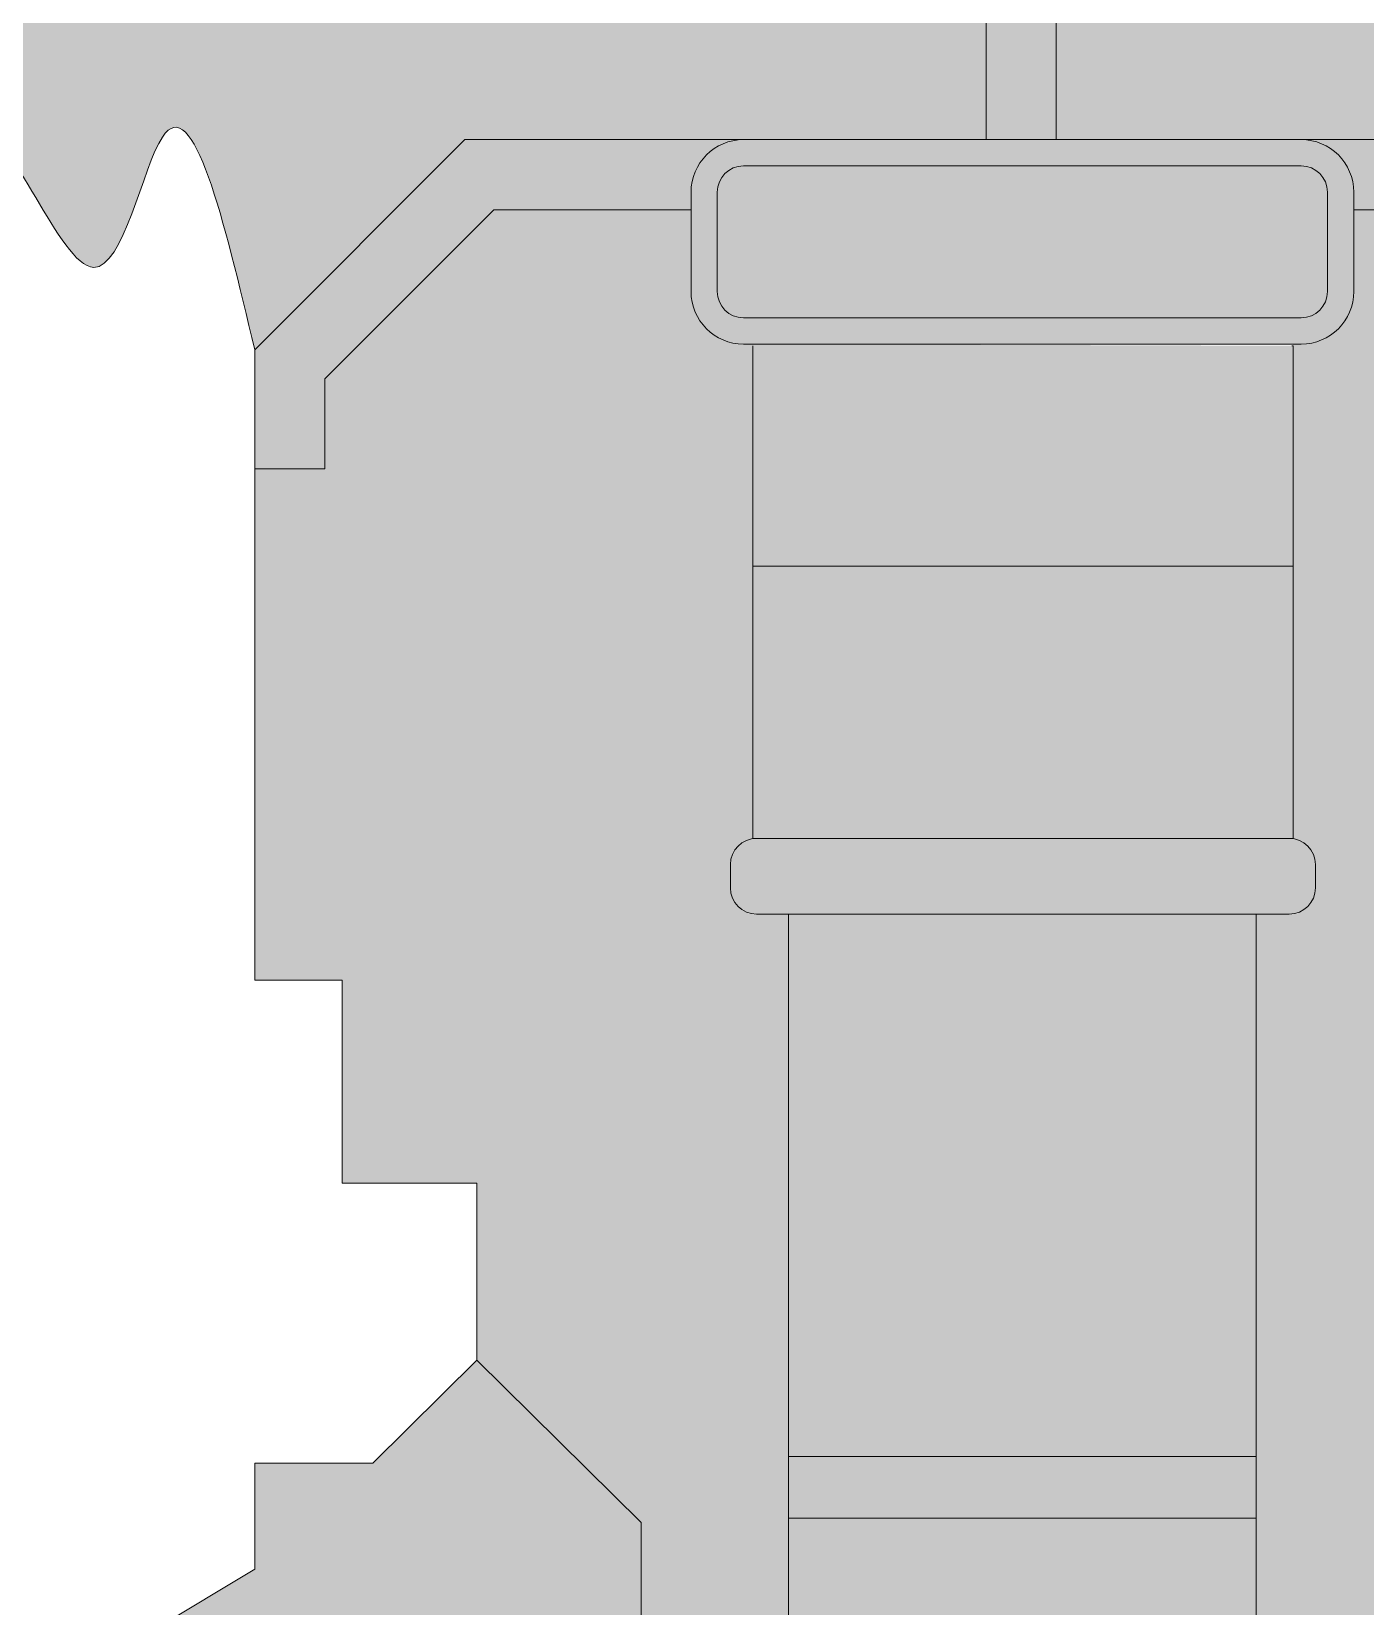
# Model space of a CAD drawing. Header units: millimetres. Extents: x -5962 to 112938, y 226746 to 349063.
# Drawn here: x 62572 to 65289, y 274540 to 277747 of the extents above; entities that cross this region are included whole.
import ezdxf

# ---------------------------------------------------------------- set-up
doc = ezdxf.new("R2010")
doc.units = ezdxf.units.MM
doc.header["$MEASUREMENT"] = 0
doc.layers.add('cham gach', color=7, linetype='Continuous')

msp = doc.modelspace()

# ---------------------------------------------------------------- hatches: boundary and pattern name
at = {"transparency": 33554666}
h = msp.add_hatch(color=8, dxfattribs=at)
h.dxf.hatch_style = 1
h.paths.add_polyline_path([(61145.67815674085, 284532.21301535), (49179.38470053942, 284532.725823708, 0.4142261141927209), (48703.73931791417, 284057.1008241447), (48703.73931791417, 280869.9865465387, -0.2015127546239922), (48846.42681791417, 280530.3223569061), (48846.42681791417, 284057.1008241447, -0.4142261141927204), (49179.37858575185, 284390.038323839), (61145.67204195328, 284389.5255154811, -0.4142010106648718), (61478.59527411562, 284056.5880157868), (61478.59527411562, 280490.1039429924), (61621.28277411562, 280490.1039429924), (61621.28277411562, 284056.5880157868, 0.4142010106648719)])
h.paths.add_polyline_path([(64182.99902410493, 284532.1967101233), (61145.64249807614, 284532.2130155415, -0.2015335985790771), (61485.33794572787, 284389.5092101233), (64182.99902411208, 284389.5092101233, -0.4142135623730951), (64515.93652411208, 284056.5717101233), (64515.93652411208, 277527.317906862), (64658.62402411208, 277527.317906862), (64658.62402411208, 284056.5717101233, 0.414213562377494)])
h = msp.add_hatch(color=9, dxfattribs=at)
h.dxf.hatch_style = 1
edge = h.paths.add_edge_path()
edge.add_line((69679.44662737666, 277961.9499776103), (69203.82162737666, 278437.5749776103))
edge.add_line((69203.82162737666, 278437.5749776103), (64658.62402411208, 278437.5749776103))
edge.add_line((64658.62402411208, 278437.5749776103), (64658.62402411208, 277527.317906862))
edge.add_line((64658.62402411208, 277527.317906862), (65157.59344653763, 277527.317906862))
edge.add_line((65157.59344653763, 277527.317906862), (65725.22215748575, 277527.317906862))
edge.add_line((65725.22215748575, 277527.317906862), (66153.28465748575, 277099.255406862))
edge.add_spline(control_points=[(66153.28465748575, 277099.255406862), (66216.88942309198, 277364.0674580811), (66320.82194955675, 277796.7800898973), (66469.59162103364, 277023.9548370481), (66730.26763051508, 277785.7636075838), (66813.7483722766, 277031.9158651113), (67088.5202501893, 277759.0316949686), (67182.70526288719, 277075.9255563437), (67453.78452121759, 277766.7786312248), (67550.5151190698, 277079.7981840214), (67804.04817914405, 277755.0603739785), (67938.0563639205, 277067.5252733792), (68176.80842169435, 277734.4615353653), (68287.05668653295, 277084.9249699154), (68527.04128367646, 277748.6077309038), (68633.03487109576, 277079.3991826315), (68860.60257165515, 277744.9305189796), (69003.09340845895, 277136.3484681445), (69105.6061168347, 277637.4526284304), (69244.20621451346, 277484.4826235902), (69307.60963764341, 277414.5056026104)], knot_values=[0, 0, 0, 0, 473.1323144439994, 773.1156042098944, 1123.507931599983, 1403.854475951581, 1742.895376029695, 1996.985095261935, 2325.94778357044, 2590.423511602163, 2903.198938005366, 3183.520870014271, 3491.29287923248, 3743.123179438695, 4050.895188656862, 4308.816412688698, 4616.588421906865, 4866.180996244384, 5111.576303000394, 5318.485751612567, 5318.485751612567, 5318.485751612567, 5318.485751612567], degree=3, periodic=0)
edge.add_line((69307.60963764341, 277414.5056026104), (69307.60963764341, 277037.8801275257))
edge.add_line((69307.60963764341, 277037.8801275257), (69679.44662737666, 277037.8801275257))
edge.add_line((69679.44662737666, 277037.8801275257), (69679.44662737666, 277133.0051275257))
edge.add_line((69679.44662737666, 277133.0051275257), (69679.44662737666, 277961.9499776103))
edge = h.paths.add_edge_path()
edge.add_line((64515.93652411208, 278437.5749776103), (59903.45037736958, 278437.5749776103))
edge.add_line((59903.45037736958, 278437.5749776103), (59427.82537736958, 277961.9499776103))
edge.add_line((59427.82537736958, 277961.9499776103), (59427.82537736958, 277141.0907525292))
edge.add_line((59427.82537736958, 277141.0907525292), (59873.96162736958, 277141.0907525292))
edge.add_line((59873.96162736958, 277141.0907525292), (59873.96162736958, 277414.5056026104))
edge.add_spline(control_points=[(59873.96162736958, 277414.5056026104), (59937.36505050458, 277484.4826235925), (60075.96514819022, 277637.4526284331), (60178.47785655061, 277136.3484681384), (60320.96869336747, 277744.930518985), (60548.53639391635, 277079.399182623), (60654.52998136586, 277748.6077309345), (60894.5145783726, 277084.9249697855), (61004.76284368095, 277734.461535787), (61243.51489945324, 277067.525271469), (61377.52309162256, 277755.0603806715), (61631.05612325287, 277079.7981575899), (61727.78682096343, 277766.7787211094), (61998.86566891208, 277075.9251682201), (62093.05207068847, 277759.0329248089), (62367.81781844819, 277031.909954708), (62451.32042266989, 277785.7831619726), (62711.90381314736, 277023.866511421), (62860.92722316001, 277796.5224958233), (62963.42678025481, 277363.8521923118), (63026.10973560721, 277099.255406862)], knot_values=[0, 0, 0, 0, 206.9094486211653, 452.3047553744098, 701.8973297188614, 1009.669338937029, 1267.59056296703, 1575.362572185197, 1827.192872389548, 2134.964881607758, 2415.286813620784, 2728.062240021471, 2992.537968051416, 3321.500656362472, 3575.590375594705, 3914.631275677766, 4194.977820026189, 4545.370147420905, 4845.353437183497, 5317.614713530451, 5317.614713530451, 5317.614713530451, 5317.614713530451], degree=3, periodic=0)
edge.add_line((63026.10973560722, 277099.255406862), (63454.17223560721, 277527.317906862))
edge.add_line((63454.17223560721, 277527.317906862), (64515.93652411208, 277527.317906862))
edge.add_line((64515.93652411208, 277527.317906862), (64515.93652411208, 278437.5749776103))
h.paths.add_polyline_path([(59873.96162736958, 276855.7157525292), (59427.82537736958, 276855.7157525292), (59427.82537736958, 273337.4565260009), (59526.3144529397, 273266.1832657513), (59493.09404209109, 273220.2775846715), (59723.93366079885, 273053.2266490802, -0.4142135987047618), (59805.28481266344, 273066.2686315713), (60634.19974451356, 272744.9718693873), (60736.74537737667, 272746.8743693838), (60736.74537737667, 273844.4643526103), (59873.96162736958, 273844.4643526103)])
h.paths.add_polyline_path([(69675.92431062457, 275377.7110435261), (69307.60963764341, 275377.7110435261), (69307.60963764341, 273844.4643526103), (68479.44475238021, 273844.4643526103), (68479.44475238021, 273014.8104137795), (68479.44475238021, 272690.5981026103), (68970.32780237935, 272690.5981026103), (68970.32780237935, 272199.7150526112), (69679.44662737666, 272199.7150526112)])
h.paths.add_polyline_path([(69679.44662737666, 276752.5051275257), (69307.60963764341, 276752.5051275257), (69307.60963764341, 275746.5582310262), (69464.56588764342, 275746.5582310262), (69464.56588764342, 275806.9626060226), (69679.44662737666, 275806.9626060226)])
h = msp.add_hatch(color=9, dxfattribs=at)
h.dxf.hatch_style = 1
h.paths.add_polyline_path([(64021.80094653763, 277527.317906862), (63454.17223560721, 277527.317906862), (63026.10973560721, 277099.255406862), (63026.10973560721, 276857.0731026104), (63168.79723560721, 276857.0731026104), (63168.79723560721, 277040.1523091792), (63513.27533328992, 277384.630406862), (63914.78532153763, 277384.630406862), (63914.78532153763, 277420.302281862, -0.4142135623730949)])
h.paths.add_polyline_path([(65725.22215748575, 277527.317906862), (65157.59344653763, 277527.317906862, -0.414213562373095), (65264.60907153763, 277420.302281862), (65264.60907153763, 277384.630406862), (65666.11905979598, 277384.630406862), (66010.59715748575, 277040.1523091792), (66010.59715748575, 276857.0731026104), (66153.28465748575, 276857.0731026104), (66153.28465748575, 277099.255406862)])
at = {"true_color": 0xf26722, "transparency": 33554666}
h = msp.add_hatch(color=30, dxfattribs=at)
h.dxf.hatch_style = 1
h.paths.add_polyline_path([(65140.96211829599, 276658.5888446348), (64040.60914650439, 276658.5888446348), (64040.60914650439, 276104.4262665099), (65140.96211829599, 276104.4262665099)])
h.paths.add_polyline_path([(65140.96211829599, 277107.469672526), (65138.78524658859, 277107.469672526), (64040.60914650439, 277110.7918677916), (64040.60914650439, 276658.5888446348), (65140.96211829599, 276658.5888446348)])
h.paths.add_polyline_path([(65211.10125903763, 277420.302281862, 0.414213562373095), (65157.59344653763, 277473.810094362), (64021.80094653763, 277473.810094362, 0.414213562373095), (63968.29313403763, 277420.302281862), (63968.29313403763, 277217.864391237, 0.414213562373095), (64021.80094653763, 277164.356578737), (65157.59344653763, 277164.356578737, 0.414213562373095), (65211.10125903763, 277217.864391237)], flags=0)
h.paths.add_polyline_path([(65065.82754811076, 275950.1454071348), (64113.56684498576, 275950.1454071348), (64113.56684498576, 274845.3874383848), (65065.82754811076, 274845.3874383848)])
h.paths.add_polyline_path([(65065.82754811076, 274720.3575165098), (64113.56684498576, 274720.3575165098), (64113.56684498576, 273202.8759540098, 0.4506582565753377), (64193.65020435722, 273132.0695285097), (64193.65020435722, 273131.5322040098), (64985.74418873576, 273131.5322040098), (64994.48379811076, 273131.5322040098, 0.4142135623730951), (65065.82754811076, 273202.8759540098)])
edge = h.paths.add_edge_path()
edge.add_line((64469.48297779117, 272921.7815790098), (64509.24782529368, 272921.7815790098))
edge.add_arc((64589.69719654826, 273011.2288055759), 120.3033984375035, 90.00044040819381, 228.0315965590584, ccw=False)
edge.add_line((64589.6962718274, 273131.5322040098), (64193.65020435722, 273131.5322040098))
edge.add_line((64193.65020435722, 273131.5322040098), (64193.65020435722, 272377.4851767658))
edge.add_ellipse((64589.69719654826, 272276.1206415134), major_axis=(-562.0103906249999, 0), ratio=0.2542050142811805, start_angle=314.8050640060231, end_angle=405.1949359939768)
edge.add_line((64193.65020435722, 272174.756106261), (64193.65020435722, 271826.6550165098))
edge.add_line((64193.65020435722, 271826.6550165098), (64384.67309497513, 271826.6550165098))
edge.add_line((64384.67309497513, 271826.6550165098), (64384.67309497513, 272453.9449383848))
edge.add_line((64384.67309497513, 272453.9449383848), (64469.48297779117, 272453.9449383848))
edge.add_line((64469.48297779117, 272453.9449383848), (64469.48297779117, 272921.7815790098))
h.paths.add_polyline_path([(64906.64180591263, 270912.3848602598), (64272.75258716617, 270912.3848602598), (64272.75258716617, 270156.7013734065), (64906.64180591263, 270156.7013734065)])
edge = h.paths.add_edge_path()
edge.add_line((64906.64180591263, 270156.7013734065), (64272.75258716617, 270156.7013734065))
edge.add_line((64272.75258716617, 270156.7013734065), (64272.75258716617, 270079.0304071348))
edge.add_arc((64320.31508716617, 270079.0304071348), 47.5625, 180, 270)
edge.add_line((64320.31508716617, 270031.4679071348), (64493.38313404826, 270031.4679071348))
edge.add_ellipse((64589.69719654826, 270031.4679071348), major_axis=(96.3140625, 0), ratio=0.4925925925925926, start_angle=180, end_angle=360)
edge.add_line((64686.01125904826, 270031.4679071348), (64778.81758716263, 270031.4679071348))
edge.add_line((64778.81758716263, 270031.4679071348), (64778.81758716263, 269922.3119696348))
edge.add_arc((64752.06368091263, 269922.3119696348), 26.75390625, -90, 0, ccw=False)
edge.add_line((64752.06368091263, 269895.5580633848), (64590.78563250827, 269895.5580633848))
edge.add_line((64590.78563250827, 269895.5580633848), (64590.78563250827, 269815.2963446348))
edge.add_line((64590.78563250827, 269815.2963446348), (64752.06368091263, 269815.2963446348))
edge.add_arc((64752.06368091263, 269922.3119696348), 107.015625, 270, 360)
edge.add_line((64859.07930591263, 269922.3119696348), (64859.07930591263, 270031.4679071348))
edge.add_arc((64859.07930591263, 270079.0304071348), 47.5625, 270, 360)
edge.add_line((64906.64180591263, 270079.0304071348), (64906.64180591263, 270156.7013734065))
h.paths.add_polyline_path([(65059.85250904826, 271135.8691571383), (64119.54188404472, 271135.8691571383), (64119.54188404472, 270912.3848602598), (65059.85250904826, 270912.3848602598)])
h.paths.add_polyline_path([(65059.85250904826, 271406.2619696383), (64119.54188404472, 271406.2619696383), (64119.54188404472, 271265.1129601233), (65059.85250904826, 271265.1129601233)])
h.paths.add_polyline_path([(65059.85250904826, 271265.1129601233), (64119.54188404472, 271265.1129601233), (64119.54188404472, 271202.9322821348), (65059.85250904826, 271202.9322821348)])
h.paths.add_polyline_path([(65059.85250904826, 271202.9322821348), (64119.54188404472, 271202.9322821348), (64119.54188404472, 271135.8691571383), (65059.85250904826, 271135.8691571383)])
h.paths.add_polyline_path([(64778.49059498221, 271678.0816571348), (64400.90379811076, 271678.0816571348), (64400.90379811076, 271550.3763446348), (64778.49059498221, 271550.3763446348)])
h.paths.add_polyline_path([(65084.55528247867, 271642.4097821348), (65048.88340747867, 271678.0816571348), (64778.49059498221, 271678.0816571348), (64778.49059498221, 271550.3763446348), (65048.88340747867, 271550.3763446348), (65084.55528247867, 271586.0482196348)])
h.paths.add_polyline_path([(64400.90379811076, 271678.0816571348), (64130.51098560013, 271678.0816571348), (64094.83911060013, 271642.4097821348), (64094.83911060013, 271586.0482196348), (64130.51098560013, 271550.3763446348), (64400.90379811076, 271550.3763446348)])
h.paths.add_polyline_path([(65186.58598478761, 276003.6532196348), (65186.58598478761, 276050.9184540099, 0.414213562373095), (65133.07817228761, 276104.4262665099), (64048.49309251277, 276104.4262665099, 0.414213562373095), (63994.98528001277, 276050.9184540099), (63994.98528001277, 276003.6532196348, 0.414213562373095), (64048.49309251277, 275950.1454071348), (65133.07817228761, 275950.1454071348, 0.414213562373095)])
h.paths.add_polyline_path([(65264.60907153763, 277217.864391237), (65264.60907153763, 277420.302281862, 0.414213562373095), (65157.59344653763, 277527.317906862), (64021.80094653763, 277527.317906862, 0.414213562373095), (63914.78532153763, 277420.302281862), (63914.78532153763, 277217.864391237, 0.414213562373095), (64021.80094653763, 277110.848766237), (65157.59344653763, 277110.848766237, 0.414213562373095)])
h.paths.add_polyline_path([(64021.80094653763, 277164.356578737, -0.414213562373095), (63968.29313403763, 277217.864391237), (63968.29313403763, 277420.302281862, -0.414213562373095), (64021.80094653763, 277473.810094362), (65157.59344653763, 277473.810094362, -0.414213562373095), (65211.10125903763, 277420.302281862), (65211.10125903763, 277217.864391237, -0.414213562373095), (65157.59344653763, 277164.356578737)], flags=16)
h = msp.add_hatch(color=30, dxfattribs=at)
h.dxf.hatch_style = 1
h.paths.add_polyline_path([(65211.10125903763, 277420.302281862, 0.414213562373095), (65157.59344653763, 277473.810094362), (64021.80094653763, 277473.810094362, 0.414213562373095), (63968.29313403763, 277420.302281862), (63968.29313403763, 277217.864391237, 0.414213562373095), (64021.80094653763, 277164.356578737), (65157.59344653763, 277164.356578737, 0.414213562373095), (65211.10125903763, 277217.864391237)])
at = {"true_color": 0xd9d9d9, "transparency": 33554666}
h = msp.add_hatch(color=254, dxfattribs=at)
h.dxf.hatch_style = 1
edge = h.paths.add_edge_path()
edge.add_line((66153.28465748575, 276857.0731026104), (66010.59715748575, 276857.0731026104))
edge.add_line((66010.59715748575, 276857.0731026104), (66010.59715748575, 277040.1523091792))
edge.add_line((66010.59715748575, 277040.1523091792), (65666.11905979598, 277384.630406862))
edge.add_line((65666.11905979598, 277384.630406862), (65264.60907153763, 277384.630406862))
edge.add_line((65264.60907153763, 277384.630406862), (65264.60907153763, 277217.864391237))
edge.add_arc((65157.59344653763, 277217.864391237), 107.015625, -90, 0, ccw=False)
edge.add_line((65157.59344653763, 277110.848766237), (65140.96211829599, 277110.848766237))
edge.add_line((65140.96211829599, 277110.848766237), (65140.96211829599, 276103.8422614491))
edge.add_arc((65133.07817228761, 276050.9184540099), 53.5078125, 0, 81.52707943409217, ccw=False)
edge.add_line((65186.58598478761, 276050.9184540099), (65186.58598478761, 276003.6532196348))
edge.add_arc((65133.07817228761, 276003.6532196348), 53.50781250000001, -90, 0, ccw=False)
edge.add_line((65133.07817228761, 275950.1454071348), (65065.82754811076, 275950.1454071348))
edge.add_line((65065.82754811076, 275950.1454071348), (65065.82754811076, 273202.8759540098))
edge.add_arc((64994.48379811076, 273202.8759540098), 71.34374999999999, -90, 0, ccw=False)
edge.add_line((64994.48379811076, 273131.5322040098), (64985.74418873576, 273131.5322040098))
edge.add_line((64985.74418873576, 273131.5322040098), (64985.74418873576, 272377.4851767668))
edge.add_ellipse((64589.69719654826, 272276.1206415134), major_axis=(-562.0103906249999, 0), ratio=0.2542050142811805, start_angle=494.8050640060231, end_angle=585.194935993977, ccw=False)
edge.add_line((64985.74418873576, 272174.7561062599), (64985.74418873576, 271826.6550165098))
edge.add_line((64985.74418873576, 271826.6550165098), (64985.74418873576, 271678.0816571348))
edge.add_line((64985.74418873576, 271678.0816571348), (65048.88340747867, 271678.0816571348))
edge.add_line((65048.88340747867, 271678.0816571348), (65084.55528247867, 271642.4097821348))
edge.add_line((65084.55528247867, 271642.4097821348), (65084.55528247867, 271586.0482196348))
edge.add_line((65084.55528247867, 271586.0482196348), (65048.88340747867, 271550.3763446348))
edge.add_line((65048.88340747867, 271550.3763446348), (64985.74418873576, 271550.3763446348))
edge.add_line((64985.74418873576, 271550.3763446348), (64985.74418873576, 271406.2619696383))
edge.add_line((64985.74418873576, 271406.2619696383), (65059.85250904826, 271406.2619696383))
edge.add_line((65059.85250904826, 271406.2619696383), (65059.85250904826, 270912.3848602598))
edge.add_line((65059.85250904826, 270912.3848602598), (65187.73618091972, 270912.3848602598))
edge.add_line((65187.73618091972, 270912.3848602598), (65366.09555591972, 271090.7442352598))
edge.add_line((65366.09555591972, 271090.7442352598), (65366.09555591972, 274710.9044696348))
edge.add_line((65366.09555591972, 274710.9044696348), (65718.08778248221, 275058.9697286416))
edge.add_line((65718.08778248221, 275058.9697286416), (65718.08778248221, 275402.1362276103))
edge.add_line((65718.08778248221, 275402.1362276103), (65977.10844851017, 275402.1362276103))
edge.add_line((65977.10844851017, 275402.1362276103), (65977.10844851017, 275815.6624383848))
edge.add_line((65977.10844851017, 275815.6624383848), (66153.28465748575, 275815.6624383848))
edge.add_line((66153.28465748575, 275815.6624383848), (66153.28465748575, 276857.0731026104))
edge = h.paths.add_edge_path()
edge.add_line((64113.56684498576, 275950.1454071348), (64048.49309251277, 275950.1454071348))
edge.add_arc((64048.49309251277, 276003.6532196348), 53.50781250000001, 180, 270, ccw=False)
edge.add_line((63994.98528001277, 276003.6532196348), (63994.98528001277, 276050.9184540099))
edge.add_arc((64048.49309251277, 276050.9184540099), 53.50781250000001, 98.47292056591562, 180, ccw=False)
edge.add_line((64040.60914650439, 276103.8422614491), (64040.60914650439, 277110.848766237))
edge.add_line((64040.60914650439, 277110.848766237), (64021.80094653763, 277110.848766237))
edge.add_arc((64021.80094653763, 277217.864391237), 107.015625, 180, 270, ccw=False)
edge.add_line((63914.78532153763, 277217.864391237), (63914.78532153763, 277384.630406862))
edge.add_line((63914.78532153763, 277384.630406862), (63513.27533328992, 277384.630406862))
edge.add_line((63513.27533328992, 277384.630406862), (63168.79723560721, 277040.1523091792))
edge.add_line((63168.79723560721, 277040.1523091792), (63168.79723560721, 276857.0731026104))
edge.add_line((63168.79723560721, 276857.0731026104), (63026.10973560721, 276857.0731026104))
edge.add_line((63026.10973560721, 276857.0731026104), (63026.10973560721, 275815.6624383848))
edge.add_line((63026.10973560721, 275815.6624383848), (63204.46281650636, 275815.6624383848))
edge.add_line((63204.46281650636, 275815.6624383848), (63204.46281650636, 275402.1362276103))
edge.add_line((63204.46281650636, 275402.1362276103), (63478.60746998576, 275402.1362276103))
edge.add_line((63478.60746998576, 275402.1362276103), (63478.60746998576, 275041.9510566294))
edge.add_line((63478.60746998576, 275041.9510566294), (63813.29883717326, 274710.9044696348))
edge.add_line((63813.29883717326, 274710.9044696348), (63813.29883717326, 271090.7442352598))
edge.add_line((63813.29883717326, 271090.7442352598), (63991.65821217326, 270912.3848602598))
edge.add_line((63991.65821217326, 270912.3848602598), (64119.54188404472, 270912.3848602598))
edge.add_line((64119.54188404472, 270912.3848602598), (64119.54188404472, 271406.2619696383))
edge.add_line((64119.54188404472, 271406.2619696383), (64193.65020435722, 271406.2619696383))
edge.add_line((64193.65020435722, 271406.2619696383), (64193.65020435722, 271550.3763446348))
edge.add_line((64193.65020435722, 271550.3763446348), (64130.51098560013, 271550.3763446348))
edge.add_line((64130.51098560013, 271550.3763446348), (64094.83911060013, 271586.0482196348))
edge.add_line((64094.83911060013, 271586.0482196348), (64094.83911060013, 271642.4097821348))
edge.add_line((64094.83911060013, 271642.4097821348), (64130.51098560013, 271678.0816571348))
edge.add_line((64130.51098560013, 271678.0816571348), (64193.65020435722, 271678.0816571348))
edge.add_line((64193.65020435722, 271678.0816571348), (64193.65020435722, 271826.6550165098))
edge.add_line((64193.65020435722, 271826.6550165098), (64193.65020435722, 272174.756106261))
edge.add_ellipse((64589.69719654826, 272276.1206415134), major_axis=(-562.0103906249999, 0), ratio=0.2542050142811805, start_angle=314.80506400602314, end_angle=405.19493599397686, ccw=False)
edge.add_line((64193.65020435722, 272377.4851767658), (64193.65020435722, 273131.5322040098))
edge.add_line((64193.65020435722, 273131.5322040098), (64184.91059498576, 273131.5322040098))
edge.add_arc((64184.91059498576, 273202.8759540098), 71.34374999999999, 180, 270, ccw=False)
edge.add_line((64113.56684498576, 273202.8759540098), (64113.56684498576, 275950.1454071348))
at = {"true_color": 0x000000, "transparency": 33554666}
h = msp.add_hatch(color=18, dxfattribs=at)
h.dxf.hatch_style = 1
h.paths.add_polyline_path([(69880.42185660065, 263709.9224066183), (69670.21021809013, 263837.6227603849), (69670.21021809013, 263166.0746731044), (69880.42185660065, 263285.9866603132)])
edge = h.paths.add_edge_path()
edge.add_line((69493.01345255022, 263931.8241413496), (69223.48881870622, 263783.7943692741))
edge.add_line((69223.48881870622, 263783.7943692741), (69223.48881870622, 263228.2435096052))
edge.add_line((69223.48881870622, 263228.2435096052), (69493.0125339939, 263064.7991665936))
edge.add_spline(control_points=[(69493.0125339939, 263064.7991665935), (69492.52728948106, 263067.0498358322), (69492.60103524115, 263069.659437257), (69493.01345255043, 263072.6709338962)], knot_values=[480.0102030904705, 480.0102030904705, 480.0102030904705, 480.0102030904705, 513.2369422652375, 513.2369422652375, 513.2369422652375, 513.2369422652375], degree=3, periodic=0)
edge.add_line((69493.01345255022, 263072.6709338936), (69493.01345255022, 263931.8241413496))
h.paths.add_polyline_path([(60033.95727510026, 262558.7033221682), (60034.82446456892, 262461.9040514836), (60182.86599606086, 262379.2049119914), (60268.46688694128, 262427.7012789819)])
edge = h.paths.add_edge_path()
edge.add_line((60319.55787340502, 262574.6390444853), (60132.56918459865, 262679.094892133))
edge.add_line((60132.56918459865, 262679.094892133), (60031.38246570046, 262640.7018879591))
edge.add_spline(control_points=[(60030.16607615057, 262640.2403565488), (60031.13069286835, 262640.6063584716), (60032.99464528677, 262640.6910757295), (60034.93463576808, 262639.5345348942), (60035.90659746495, 262638.8024638418)], knot_values=[441.3634133058314, 441.3634133058314, 441.3634133058314, 441.3634133058314, 479.9836286905756, 513.2369422652375, 513.2369422652375, 513.2369422652375, 513.2369422652375], degree=3, periodic=0)
edge.add_line((60035.90659746366, 262638.8024638427), (60335.92931960208, 262471.2034076934))
edge.add_line((60335.92931960208, 262471.2034076934), (60319.55787340502, 262574.6390444853))
h.paths.add_polyline_path([(60014.70301047092, 262473.1443225241), (60002.73026735926, 262453.0663433056), (60187.03697911996, 262350.1087049211), (60198.43295027567, 262370.5088811877)])
h.paths.add_polyline_path([(69938.84035486361, 263754.5003590767), (69880.42185660065, 263754.5003590767), (69880.42185660065, 263228.3663184145), (69938.84035486361, 263226.7146585922)])
h.paths.add_polyline_path([(70217.87289852595, 274727.9989554192), (70050.11385696224, 274732.7419884824), (70049.61335398581, 274715.0394132512), (70217.04301804869, 274710.3056926421)])
edge = h.paths.add_edge_path()
edge.add_spline(control_points=[(58305.98032635515, 275118.9798446223), (58304.83877028889, 275118.3853815114), (58303.42104211172, 275118.0391813549), (58301.73656550308, 275117.8161174147)], knot_values=[480.0102030928176, 480.0102030928176, 480.0102030928176, 480.0102030928176, 513.2369422652375, 513.2369422652375, 513.2369422652375, 513.2369422652375], degree=3, periodic=0)
edge.add_line((58301.73656550456, 275117.816117415), (57830.26082502941, 274999.3196604371))
edge.add_line((57830.26082502941, 274999.3196604371), (57959.26410913953, 274866.2357589951))
edge.add_line((57959.26410913953, 274866.2357589951), (58255.19814144314, 274940.6131475131))
edge.add_line((58255.19814144314, 274940.6131475131), (58305.98032635516, 275118.9798446223))
h.paths.add_polyline_path([(58055.90402466719, 275368.543654756), (57932.55229291829, 275337.5415438973), (57863.30485789994, 275108.5781867235), (58225.17600895635, 275199.5276155103)])
h.paths.add_polyline_path([(58077.74329704566, 275405.0047466011), (57889.41422052809, 275357.6718164064), (57896.73599863487, 275328.5397997777), (58085.06507515597, 275375.872729972)])
h.paths.add_polyline_path([(57759.30066592703, 255869.4175600128), (57745.39309468532, 255850.627900908), (57918.56351638446, 255729.8750775444), (57931.92916572935, 255749.0426221936)])
h.paths.add_polyline_path([(57786.95692556794, 255952.6413572656), (57778.20632952474, 255856.2345219709), (57917.30280730655, 255759.2416738431), (58007.29685777691, 255798.9969377804)])
at = {"true_color": 0xd9d9d9, "transparency": 33554666}
h = msp.add_hatch(color=254, dxfattribs=at)
h.dxf.hatch_style = 1
h.paths.add_polyline_path([(68479.44475238021, 272690.5981026102), (68479.44475238021, 273014.8104137795), (68274.02276800804, 273065.510307794), (68273.76361982201, 272795.4676410567, -0.5108385463217525), (68148.77994995001, 272705.2415831471), (67166.43903565442, 273030.0013071397), (66646.0628338012, 271387.1809657814), (68481.2149441431, 271948.5850526076)])
h.paths.add_polyline_path([(63813.29883717326, 274710.9044696348), (63478.60746998576, 275041.9510566294), (63267.07037737312, 274831.8618526104), (63026.40412737666, 274831.8618526104), (63026.40412737666, 274616.4037276104), (62823.78787737666, 274494.6437276104), (62718.87163572061, 274494.6437276104), (62798.55538726034, 274239.746487272), (63469.00587834914, 274448.8921036965, -0.5054903366704077), (63592.4585542734, 274358.1835020331), (63593.23838790775, 273620.5607394074, -0.3237951342100729), (63527.97215474936, 273530.1428256915), (62497.44447481311, 273189.4526640266), (63019.74228586815, 271540.5658294359), (63240.34927302589, 271610.4448193508, -0.4030451694787127), (63358.59273603059, 271551.9350989894), (63869.06373864533, 270131.6648066222), (63944.44277585387, 270100.127135216), (64272.75258716617, 270204.1227563191), (64272.75258716617, 270912.3848602598), (64119.54188404472, 270912.3848602598), (63991.65821217326, 270912.3848602598), (63813.29883717326, 271090.7442352598)])
h.paths.add_polyline_path([(62015.13222935615, 273030.0013071375), (61032.79131506288, 272705.2415831471, -0.5108385463351316), (60907.80764519099, 272795.4676410609), (60907.06422167423, 273570.144404947, -0.3158162366094099), (60969.73700382184, 273659.6539343446), (61125.88980984948, 273716.3257936821), (61037.06332933857, 274000.4693526104), (60908.44600236958, 274000.4693526104), (60736.74537737667, 273844.4643526103), (60736.74537737667, 272746.8743693838), (62535.50843121533, 271387.1809657814)])
at = {"layer": 'cham gach', "lineweight": 20}
h = msp.add_hatch(dxfattribs=at)
h.set_pattern_fill('ANSI32', color=256, scale=0.35671875)
h.set_pattern_definition([(45, (3523.192743419713, 193694.3688446348), (-0.0945893426630208, 0.0945893426630208), []), (45, (3523.255802982181, 193694.3688446348), (-0.0945893426630208, 0.0945893426630208), [])])
h.paths.add_polyline_path([(65065.82754811076, 274845.3874383848), (64589.69719654826, 274845.3874383848), (64589.69719654826, 274720.3575165098), (65065.82754811076, 274720.3575165098)])
h.paths.add_polyline_path([(64589.69719654826, 274845.3874383848), (64113.56684498576, 274845.3874383848), (64113.56684498576, 274720.3575165098), (64589.69719654826, 274720.3575165098)])

# ---------------------------------------------------------------- linework, layer by layer
at = {"lineweight": 20}
for p, q in [((64515.93652411208, 277527.317906862), (64515.93652411208, 284056.5717101233)), ((64658.62402411208, 277527.317906862), (64658.62402411208, 284056.5717101233))]:
    msp.add_line(p, q, dxfattribs=at)
at = {"layer": 'cham gach', "lineweight": 20}
for p, q in [((63026.10973560721, 276857.0731026104), (63168.79723560721, 276857.0731026104)), ((64040.60914650439, 276658.5888446348), (65140.96211829599, 276658.5888446348)), ((63813.29883717326, 274710.9044696348), (63478.60746998576, 275041.9510566294))]:
    msp.add_line(p, q, dxfattribs=at)
for points in [[(63204.46281650636, 275815.6624383848), (63026.10973560721, 275815.6624383848), (63026.10973560721, 277099.255406862), (63454.17223560721, 277527.317906862), (65725.22215748575, 277527.317906862), (66153.28465748575, 277099.255406862), (66153.28465748575, 275815.6624383848), (65977.10844851017, 275815.6624383848)], [(63168.79723560721, 276857.0731026104), (63168.79723560721, 277040.1523091792), (63513.27533328992, 277384.630406862), (63914.78532153763, 277384.630406862)], [(65264.60907153763, 277384.630406862), (65666.11905979598, 277384.630406862), (66010.59715748575, 277040.1523091792), (66010.59715748575, 276857.0731026104)], [(65138.78524658859, 277107.469672526), (65140.96211829599, 277107.469672526), (65140.96211829599, 276104.4262665099), (64040.60914650439, 276104.4262665099), (64040.60914650439, 277107.469672526)], [(63478.60746998576, 275402.1362276103), (63204.46281650636, 275402.1362276103), (63204.46281650636, 275815.6624383848)], [(63478.60746998576, 275041.9510566294), (63478.60746998576, 275402.1362276103)], [(63478.60746998576, 275041.9510566294), (63267.07037737312, 274831.8618526104), (63026.40412737666, 274831.8618526104), (63026.40412737666, 274616.4037276104), (62823.78787737666, 274494.6437276104), (62558.38912737312, 274494.6437276104), (62423.31162737312, 274354.3343526068), (62079.43475236958, 274354.3343526068), (61928.66162737312, 274213.5493526104), (61606.18787738021, 274213.5493526104), (61429.25537737312, 274000.4693526104), (60908.44600236958, 274000.4693526104), (60736.74537737667, 273844.4643526103), (60736.74537737667, 272746.8743693838)], [(65366.09555591972, 274710.9044696348), (65366.09555591972, 271090.7442352598), (65187.73618091972, 270912.3848602598), (63991.65821217326, 270912.3848602598), (63813.29883717326, 271090.7442352598), (63813.29883717326, 274710.9044696348)]]:
    msp.add_lwpolyline(points, dxfattribs=at)
for points in [[(64021.80094653763, 277527.317906862), (65157.59344653763, 277527.317906862, -0.414213562373095), (65264.60907153763, 277420.302281862), (65264.60907153763, 277217.864391237, -0.414213562373095), (65157.59344653763, 277110.848766237), (64021.80094653763, 277110.848766237, -0.414213562373095), (63914.78532153763, 277217.864391237), (63914.78532153763, 277420.302281862, -0.414213562373095)], [(64021.80094653763, 277473.810094362), (65157.59344653763, 277473.810094362, -0.4142135623730951), (65211.10125903763, 277420.302281862), (65211.10125903763, 277217.864391237, -0.4142135623730951), (65157.59344653763, 277164.356578737), (64021.80094653763, 277164.356578737, -0.4142135623730951), (63968.29313403763, 277217.864391237), (63968.29313403763, 277420.302281862, -0.4142135623730951)], [(64048.49309251277, 276104.4262665099), (65133.07817228761, 276104.4262665099, -0.414213562373095), (65186.58598478761, 276050.9184540099), (65186.58598478761, 276003.6532196348, -0.414213562373095), (65133.07817228761, 275950.1454071348), (64048.49309251277, 275950.1454071348, -0.414213562373095), (63994.98528001277, 276003.6532196348), (63994.98528001277, 276050.9184540099, -0.414213562373095)], [(64113.56684498576, 275950.1454071348), (65065.82754811076, 275950.1454071348), (65065.82754811076, 273202.8759540098, -0.414213562373095), (64994.48379811076, 273131.5322040098), (64184.91059498576, 273131.5322040098, -0.414213562373095), (64113.56684498576, 273202.8759540098)]]:
    msp.add_lwpolyline(points, format="xyb", close=True, dxfattribs=at)
msp.add_lwpolyline([(64113.56684498576, 274845.3874383848), (65065.82754811076, 274845.3874383848), (65065.82754811076, 274720.3575165098), (64113.56684498576, 274720.3575165098)], close=True, dxfattribs=at)
msp.add_spline([(59873.96162736958, 277414.5056026104), (60048.99162738021, 277524.8506026103), (60181.69100237312, 277318.4293526068), (60322.00037738021, 277524.8506026103), (60536.03162738021, 277303.6849776104), (60668.73100237312, 277524.8506026103), (60882.76225237312, 277303.6849776104), (61015.46162736958, 277517.7162276104), (61229.49287736958, 277296.5506026103), (61392.15662738021, 277524.8506026103), (61613.32225237312, 277303.6849776104), (61746.02162736958, 277532.4606026068), (61982.40725237312, 277303.6849776104), (62107.49662737312, 277524.8506026103), (62343.88225238021, 277281.8062276103), (62469.44725237312, 277532.4606026068), (62698.22287738021, 277267.0618526103), (62838.05662737312, 277532.4606026068), (63026.10973560721, 277099.255406862)], degree=3, dxfattribs=at)
msp.add_spline([(59873.96162736958, 277414.5056026104), (60048.99162738021, 277524.8506026103), (60181.69100237312, 277318.4293526068), (60322.00037738021, 277524.8506026103), (60536.03162738021, 277303.6849776104), (60668.73100237312, 277524.8506026103), (60882.76225237312, 277303.6849776104), (61015.46162736958, 277517.7162276104), (61229.49287736958, 277296.5506026103), (61392.15662738021, 277524.8506026103), (61613.32225237312, 277303.6849776104), (61746.02162736958, 277532.4606026068), (61982.40725237312, 277303.6849776104), (62107.49662737312, 277524.8506026103), (62343.88225238021, 277281.8062276103), (62469.44725237312, 277532.4606026068), (62698.22287738021, 277267.0618526103), (62838.05662737312, 277532.4606026068), (63026.10973560721, 277099.255406862)], degree=3, dxfattribs=at)
msp.add_spline([(59873.96162736958, 277414.5056026104), (60048.99162738021, 277524.8506026103), (60181.69100237312, 277318.4293526068), (60322.00037738021, 277524.8506026103), (60536.03162738021, 277303.6849776104), (60668.73100237312, 277524.8506026103), (60882.76225237312, 277303.6849776104), (61015.46162736958, 277517.7162276104), (61229.49287736958, 277296.5506026103), (61392.15662738021, 277524.8506026103), (61613.32225237312, 277303.6849776104), (61746.02162736958, 277532.4606026068), (61982.40725237312, 277303.6849776104), (62107.49662737312, 277524.8506026103), (62343.88225238021, 277281.8062276103), (62469.44725237312, 277532.4606026068), (62698.22287738021, 277267.0618526103), (62838.05662737312, 277532.4606026068), (63026.10973560721, 277099.255406862)], degree=3, dxfattribs=at)
msp.add_spline([(59873.96162736958, 277414.5056026104), (60048.99162738021, 277524.8506026103), (60181.69100237312, 277318.4293526068), (60322.00037738021, 277524.8506026103), (60536.03162738021, 277303.6849776104), (60668.73100237312, 277524.8506026103), (60882.76225237312, 277303.6849776104), (61015.46162736958, 277517.7162276104), (61229.49287736958, 277296.5506026103), (61392.15662738021, 277524.8506026103), (61613.32225237312, 277303.6849776104), (61746.02162736958, 277532.4606026068), (61982.40725237312, 277303.6849776104), (62107.49662737312, 277524.8506026103), (62343.88225238021, 277281.8062276103), (62469.44725237312, 277532.4606026068), (62698.22287738021, 277267.0618526103), (62838.05662737312, 277532.4606026068), (63026.10973560721, 277099.255406862)], degree=3, dxfattribs=at)

doc.saveas('drawing.dxf')
